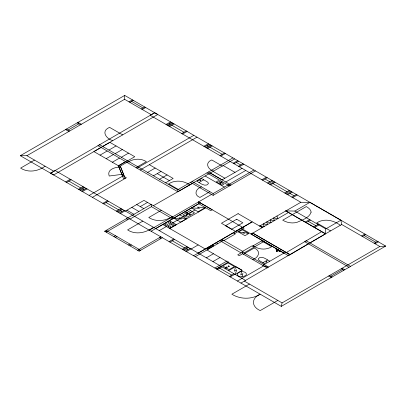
<?xml version="1.0" encoding="UTF-8"?>
<svg xmlns="http://www.w3.org/2000/svg" width="406" height="406" viewBox="0 0 406 406"><rect width="100%" height="100%" fill="white"/><g stroke="black" fill="none" stroke-linecap="round" stroke-linejoin="round"><path stroke-width="0.61" d="M211.516 194.438L172.682 216.86L151.128 204.416L104.646 231.253L139.121 251.152L139.121 249.385L160.837 236.845M190.561 182.34L213.104 195.352L213.104 193.581L253.923 170.018M20.3 155.706L26.903 155.701L124.591 99.297L124.708 95.415L385.7 246.077L281.267 306.373L20.3 155.706L124.708 95.415M385.7 246.077L379.803 246.483L341.7 224.488L340.873 220.194L325.779 228.913L325.541 233.815L240.936 283.083M172.682 216.86L172.565 218.834L151.484 206.664L151.128 204.416M281.267 306.373L282.089 302.896L379.803 246.483M241.961 276.841L242.915 273.629L240.743 274.882L241.702 271.67M220.94 182.999L220.935 182.604L220.113 182.522M219.966 182.604L220.113 183.081L220.793 183.081M238.373 272.624L237.297 274.304L237.601 275.283L238.87 276.313A4.557 2.634 0 0 0 243.458 276.659L245.995 275.192A4.552 2.629 0 0 0 245.397 272.548L244.788 272.193A4.547 2.624 0 0 0 240.205 271.847L239.007 272.259M260.21 294.218C251.218 298.151 251.218 306.647 260.216 310.585L277.805 300.425M252.771 233.115L290.046 254.729L288.392 255.678L251.111 234.064L252.771 233.115L290.087 254.709L308.453 243.833M286.276 252.552L321.73 231.659L325.541 233.815L341.7 224.488M309.986 242.945L325.541 233.815L285.829 210.887M50.567 173.189L154.706 112.736L157.782 114.502L53.643 174.956L50.567 173.189L55.18 170.53L245.534 280.429M198.204 253.095L242.626 227.345M68.076 130.027L78.835 123.81M129.001 101.845L132.422 99.871M129.884 102.358L133.305 100.378M34.495 160.086L20.615 168.099C28.192 173.022 38.083 171.388 45.071 166.191M141.379 108.991L144.8 107.017M142.262 109.503L145.683 107.529M154.706 112.736L150.225 115.324L300.841 202.284L309.925 202.35L340.873 220.194M102.693 146.47L109.848 142.339L134.762 156.721L127.606 160.852M101.048 147.444L93.893 151.575L118.486 165.78L125.647 161.644M100.038 155.128L107.199 150.996M108.92 150.063L116.075 145.932M65.681 181.903L70.279 179.249M106.189 158.68L113.35 154.544M115.147 153.661L122.307 149.53M166.039 124.454L170.52 121.866M66.564 182.416L71.162 179.756M166.927 124.967L171.408 122.379M167.845 125.5L172.327 122.911M168.734 126.007L173.215 123.424M169.617 126.52L174.098 123.931M112.34 162.227L119.496 158.096M121.374 157.254L128.535 153.123M127.327 160.69L118.461 165.81L123.505 178.66L125.134 178.447L120.288 166.115L118.461 165.81L122.571 176.148M78.475 189.292L83.073 186.633M79.358 189.8L83.961 187.146M128.504 161.37L120.288 166.115L124.459 176.656M127.327 162.598C132.858 158.65 140.557 157.904 146.393 161.644L136.035 167.627M80.241 190.312L84.844 187.653M81.555 191.069L86.153 188.414M181.766 133.533L186.247 130.945M82.438 191.581L87.041 188.922M182.649 134.046L187.13 131.458M89.142 195.448L123.074 175.859L126.357 177.752L92.421 197.341M136.954 168.155L193.824 135.325M140.141 169.997L197.011 137.162M147.627 172.413L155.178 168.054M102.835 203.355L107.433 200.701M103.718 203.868L108.321 201.209M203.873 146.297L208.354 143.709M153.468 175.783L161.015 171.423M204.756 146.81L209.242 144.221M205.949 147.5L210.43 144.912M206.837 148.007L211.318 145.419M207.72 148.52L212.201 145.932M159.543 179.29L167.089 174.93M116.248 211.1L120.846 208.44M165.612 182.796L173.164 178.437L149.342 164.684M117.131 211.607L121.734 208.953M118.014 212.12L122.617 209.466M119.572 213.018L124.175 210.364M219.981 155.6L224.467 153.011M120.46 213.531L125.058 210.876M125.49 211.044L143.968 200.376L151.047 204.462M220.869 156.112L225.35 153.524M140.278 206.593L147.505 202.421M192.434 183.421L177.813 191.744L97.988 145.658L99.637 144.703L177.696 189.769L232.912 157.888M106.179 232.136L129.433 218.712M130.021 219.052L151.484 206.664M234.683 158.908L177.813 191.744L177.696 189.769M199.006 182.512C201.412 184.172 206.319 187.049 208.456 183.583L208.075 182.578L207.227 181.832L201.604 178.564L196.885 181.289L199.006 182.512L203.721 179.787M233.171 163.212L237.652 160.624M234.054 163.725L238.535 161.136M113.959 236.627L115.492 235.744M201.447 186.856C195.905 188.678 193.276 194.809 199.914 197.443L209.851 191.703M161.304 210.288L148.774 217.52C155.889 222.057 165.278 221.28 172.058 216.499M142.81 221.123L127.596 229.913C135.7 235.231 146.13 232.795 153.432 227.253M238.479 166.277L242.961 163.689M115.436 237.48L116.969 236.596M239.362 166.79L243.844 164.202M222.026 179.878L242.027 168.328M225.721 182.01L245.721 170.459M149.337 230.202L170.794 217.814L174.331 217.814M151.103 231.222L198.712 203.736L210.689 210.653L212.221 209.765L198.595 201.899L198.712 203.736M213.104 195.352L255.455 170.901M155.726 228.583L200.275 202.863M128.479 245.011L130.011 244.128M129.956 245.863L131.493 244.98M159.269 230.623L195.063 209.958M198.092 211.724L205.319 207.552L197.352 207.121L199.478 208.349L191.485 207.908L198.564 211.993L205.791 207.821M169.708 228.487L176.316 224.67L169.419 220.691M137.639 250.299L139.177 249.416M160.893 236.876L159.36 237.759L160.837 238.616M261.855 179.772L266.336 177.183M139.121 251.152L162.375 237.728M262.738 180.284L267.219 177.696M267.503 183.035L271.984 180.447M268.391 183.548L272.873 180.959M169.079 241.6L173.677 238.946M269.696 184.304L274.177 181.715M169.962 242.113L174.565 239.454M270.584 184.811L275.065 182.223M182.243 249.198L186.841 246.543M183.126 249.71L187.729 247.056M184.009 250.223L188.612 247.564M284.768 193.002L289.25 190.414M185.506 251.086L190.109 248.431M285.651 193.515L290.133 190.927M186.395 251.598L190.993 248.939M191.13 249.01L198.204 244.925M286.809 194.18L291.29 191.591M287.692 194.692L292.173 192.104M291.878 197.108L296.365 194.52M292.767 197.62L297.248 195.032M193.601 255.755L252.314 221.859L262.286 227.619M234.536 233.617L244.133 228.081L242.834 227.33M195.25 256.709L223.62 240.332L221.97 239.378M238.571 232.009L242.367 229.816L248.782 233.516L244.985 235.708L238.571 232.009L244.711 233.359L242.758 232.232L248.782 233.516M241.098 252.872L219.849 240.601L223.975 240.535L235.247 234.029L233.242 232.871M259.566 226.051L300.841 202.284M206.385 257.825L213.465 253.735M288.544 212.455L251.111 234.064L263.88 241.494L244.047 252.943M285.885 210.917L294.847 211.054L309.925 202.35M212.922 261.596L219.996 257.511M252.588 246.102L263.885 239.586M214.85 268.026L226.924 261.058L228.456 261.941L216.383 268.914M267.184 267.93L242.636 253.76L239.261 255.704L237.728 254.821L243.224 251.649L223.975 240.535M216.586 269.031L221.189 266.372M243.448 254.227L254.171 248.041C261.286 250.842 258.855 257.556 252.755 259.601M217.469 269.538L222.072 266.884M305.221 222.082L309.585 219.565M306.109 222.595L310.473 220.072M228.603 270.655L235.688 266.569L234.353 271.142L236.734 269.767L235.191 274.456L242.27 270.371L228.065 262.169M313.716 226.984L318.081 224.467M276.653 248.954L275.933 249.37L277.633 250.355M229.38 276.415L233.983 273.761M276.308 249.588L277.029 249.172M314.599 227.497L318.964 224.975M230.263 276.928L234.866 274.268M278.354 249.939C274.588 251.05 276.938 252.253 278.668 250.121M279.978 250.878L279.257 251.294L279.993 250.883M280.379 251.106L279.658 251.522L277.953 250.538M262.931 262.692L267.645 259.967L269.767 261.195M262.702 265.341L285.606 252.121L290.087 254.709M237.393 281.043L263.641 265.889L268.599 267.112L241.925 251.715L252.116 245.833L254.237 247.056M249.462 284.058L231.867 294.218C240.129 299.344 250.954 299.587 259.383 294.695M361.579 235.962L364.882 234.054M362.467 236.475L365.77 234.566M374.175 243.235L377.478 241.326M375.058 243.747L378.362 241.839M330.814 276.263L342.542 269.493M153.361 205.705L177.798 191.739M169.693 228.466L198.564 211.993M120.587 166.871C115.573 167.15 106.56 169.226 109.199 176.026L123.449 174.159M227.928 185.024L230.999 185.024L208.456 172.007M104.646 231.253L107.712 231.253L140.654 250.269M186.593 218.773L179.005 217.723L181.37 219.083L173.849 218.103L180.797 222.118L186.603 218.768L179.65 214.754M267.645 259.967C265.24 258.307 260.332 255.43 258.196 258.901L258.581 259.906L259.424 260.647L265.052 263.915M122.698 134.899L109.569 127.362C100.673 131.026 106.042 138.603 112.721 140.684M364.116 235.521L375.824 242.28M131.595 101.368L143.09 108.006M169.165 123.673L170.089 124.206M171.855 125.226L184.009 132.239M206.999 145.515L208.192 146.206M209.963 147.226L222.224 154.305M236.297 162.43L240.717 164.983M264.976 178.99L269.746 181.741M272.822 183.517L287.006 191.708M289.93 193.398L294.122 195.814M124.591 99.297L151.286 114.71M340.314 225.284C333.641 220.225 324.115 218.047 316.721 222.904L330.58 230.902M223.188 165.546L235.013 172.377M222.321 166.049L211.754 159.949C204.67 162.77 207.71 169.231 213.526 171.124M294.847 211.054L325.779 228.913M308.291 221.336L315.898 225.726M285.773 210.917L321.73 231.659M213.059 171.398L224.888 178.224M210.242 173.022L222.072 179.853M206.923 172.895L229.466 185.907M205.106 175.991L224.34 187.095M350.551 266.366L306.256 240.794L304.723 241.677L349.018 267.255M192.099 181.457L213.104 193.581M342.131 268.234L344.724 269.731M341.243 268.747L343.836 270.244M189.709 184.877C183.583 180.518 175.067 179.726 168.612 183.857L180.046 190.455M262.494 227.492L259.784 225.924L264.21 226.502L263.215 223.945L267.64 224.518L266.646 221.96L271.071 222.539L270.076 219.981L274.502 220.559L273.507 218.002L277.932 218.575L276.938 216.022M78.069 122.348L81.373 124.256M77.186 122.861L80.484 124.764M157.239 173.606L169.388 180.619M329.52 275.517L332.113 277.014M328.637 276.024L331.23 277.521M241.184 228.284L251.157 234.044M263.854 241.509L283.921 253.09M261.631 240.885L271.721 246.711C266.042 250.345 258.561 249.599 253.192 245.757M277.41 250.482L277.724 250.664M66.422 129.072L69.725 130.981M65.539 129.58L68.842 131.488M216.093 242.768L217.748 243.722M136.736 204.553L143.815 208.638M207.958 249.375L206.304 248.421L208.603 249L207.598 247.675L209.897 248.254L208.892 246.929L211.186 247.508L210.181 246.183L212.48 246.762L211.475 245.437L213.769 246.016L212.764 244.691M162.811 224.503L205.284 249.01M206.928 249.964L226.533 261.281M235.906 266.783L241.905 270.244M131.823 207.39L138.903 211.475M126.911 210.227L133.99 214.312M244.356 281.109L282.089 302.896M26.903 155.701L53.881 171.276M68.863 181.086L80.774 187.963M82.545 188.983L83.854 189.739M106.022 202.538L118.547 209.77M120.318 210.79L121.876 211.693M172.261 240.783L184.542 247.873M186.308 248.893L187.811 249.756M219.773 268.214L231.684 275.09M126.276 218.763L127.814 219.646M106.27 230.314L107.803 231.202M198.6 201.894L242.717 227.396M242.514 252.055L242.636 253.76M311.113 212.125C309.316 217.92 302.221 219.971 297.141 222.27C292.305 223.711 287.017 222.732 282.728 220.189L306.307 206.578C308.398 207.847 310.859 209.466 311.113 212.125M170.83 222.64L170.53 223.133L169.495 223.412L168.642 223.239L168.16 222.64L168.647 222.046L169.5 221.874L170.53 222.153L170.83 222.64M164.958 224.259L164.958 224.838L165.694 225.264L167.044 225.147L167.531 224.548L167.044 223.95L166.196 223.777L164.958 224.259M168.399 226.249L168.404 226.827L169.135 227.253L170.49 227.137L170.972 226.538L170.139 225.822L168.399 226.249M171.702 224.34L171.702 224.919L172.438 225.345L173.793 225.228L174.275 224.63L173.443 223.914L171.702 224.34M220.783 182.801L220.118 182.801L220.783 182.801M186.176 214.723L186.324 215.2L187.247 214.921L186.176 214.723M186.999 214.921L186.329 214.921L186.999 214.921M190.013 212.511L190.155 212.988L191.079 212.708L190.013 212.511M228.319 266.148L228.933 266.26L228.319 266.148M229.182 266.26L228.598 266.6L228.015 266.26L228.598 265.925L229.182 266.26M190.83 212.708L190.16 212.708L190.83 212.708M200.503 180.218L199.752 180.655L200.107 180.858L200.858 180.426L200.503 180.218M218.159 180.797L216.362 181.837L222.123 185.161L223.919 184.126L218.159 180.797M221.569 181.756L219.92 182.71L220.625 183.121L222.275 182.167L221.569 181.756M186.263 212.089L185.557 212.495L187.207 213.449L187.912 213.038L186.263 212.089M186.44 212.79L182.857 214.855L186.973 217.23L190.551 215.165L186.44 212.79M190.409 210.511L186.831 212.582L190.937 214.952L194.52 212.881L190.409 210.511M238.089 213.647L221.443 223.259L235.571 231.415L252.217 221.803L238.089 213.647M236.718 219.235L225.457 225.736L231.598 229.278L242.854 222.782L236.718 219.235M228.076 262.895L222.767 265.96L229.116 269.625L234.424 266.559L228.076 262.895M226.71 266.97L225.061 267.924L225.772 268.33L227.421 267.381L226.71 266.97M266.544 261.621L265.793 262.058L266.153 262.261L266.904 261.829L266.544 261.621M276.298 250.756L277.242 251.314L276.288 250.761"/></g></svg>
